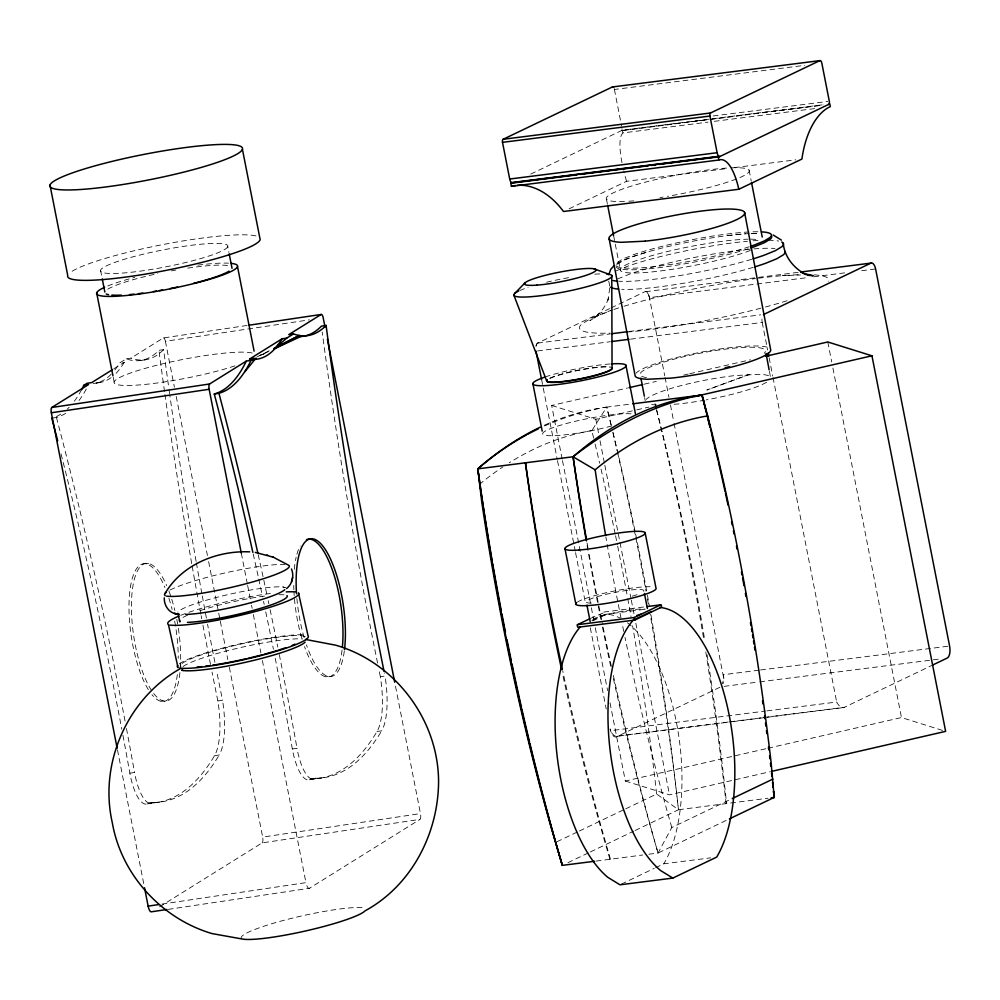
<?xml version="1.0" encoding="UTF-8"?>
<svg xmlns="http://www.w3.org/2000/svg" width="1000" height="1000" viewBox="0 0 1000 1000"><rect width="100%" height="100%" fill="white"/><g stroke="black" fill="none" stroke-linecap="round" stroke-linejoin="round"><path stroke-width="0.75" stroke-dasharray="5 3.75" d="M609.775 288L607.962 300.113L609.125 296.562C606.05 306.688 599.012 315.475 589.812 320.688L598.775 315.113L595.062 316.913L610.538 310.712M180.1 666.237L180.837 664.737M648.825 854.225L658.037 853.062L671.787 827.513L730.788 799.25M591.888 620.513L604.462 614.438L604.425 612.45L591.325 618.05M593.65 438.125L591.812 430.65L606.725 407.113L631.3 404M479.288 484.575L482.7 481.712A1026.088 463.325 82.8 0 1 502.8 466.962M114.9 369.938A227.738 74.088 81.5 0 0 119.562 363.025L126.3 358.825A248.925 80.975 81.5 0 0 158.938 350.325L163.612 349.637A1631.488 530.737 81.5 0 0 168.8 387.9M113.825 368.812L124.225 362.325L119.562 363.025M126.3 358.825L130.975 358.125L163.325 337.962L247.763 325.35M616.5 264.188C626.05 257.65 637.775 255.4 648.538 251.65L649.175 251.475M617.325 264.2L623.188 260.55L633.825 256.3A80.062 10.588 -11.1 0 1 749.65 233.562M159.525 906.85L262.125 842.887L419.938 819.388A4.988 1.625 81.5 0 0 420.475 813.6L394.663 682M168.2 909.375L309.45 888.275L419.938 819.388M256.975 356.95L269.275 350.712M592.8 620.9L606.763 614.138A136.812 61.775 82.8 0 1 620.112 618.112M530.763 174.062L622.388 130.175L823.625 104.663M569.087 208.825L626.55 181.3L728.088 168.425M535.95 346.025A6.825 3.088 82.8 0 1 537.612 343.1L609.6 308.625M611.013 307.95L645.062 291.637A6.825 3.088 82.8 0 1 649.262 296.9L664.737 375.812M556.9 841.775L577.962 831.688M579.375 831.012L624.325 809.475M625.725 808.812L656.637 794.013L678.475 809.737L768.05 798.213M763.85 717.5L844.425 707.288L931.7 665.487M567.925 862.688L588.925 852.625M590.325 851.963L633.7 831.188M635.1 830.512L678.475 809.737L676.413 791.75A1482.688 658.525 82.7 0 0 650.163 614.25M596.125 861.075L642.675 855.013M613.362 675.45A1482.688 658.637 82.7 0 0 653.3 836.363L658.037 853.062L729.412 818.875M621.325 884.137L654.212 868.388M655.575 867.738L663.8 863.8L710.625 857.862M259.8 355.625L268.288 351.662M616.025 270.887L628.125 266.05A90.188 11.925 -11.1 0 1 747.463 241.25M617.6 278.938L629.7 274.088A90.188 11.925 -11.1 0 1 774.987 248.45M749.225 374.363L706.825 390.037L749.762 374.338M562.188 459.113L551.663 405.462L627.525 388.025M644.212 384.188L656.35 381.388M683.662 375.112L688.213 374.062M689.725 373.725L750.413 359.762M551.663 405.462L595.812 419.275L635.262 410.213M636.788 409.862L648.925 407.075M610.013 702.85L625.35 781.025L766.45 748.587M767.962 748.238L901.475 717.55L944.163 730.913M625.35 781.025L669.5 794.85L769.638 771.825M591.812 430.65L588.062 431.262A1026.088 463.325 82.8 0 0 509.2 462.825M163.325 337.962A4.237 1.375 81.5 0 1 165.387 341.287L309.413 319.85M140.712 360.462L145.387 359.775M260.875 354.837L263.837 354.4M93.112 383.512L97.788 382.825M100.738 382.388L96.075 383.088A227.738 74.088 81.5 0 0 111.6 373.787M52.95 418.013L56.45 417.488A288.288 93.787 81.5 0 0 67.325 412.2M146.15 563.825L148.575 563.462M161.075 701.338L163.5 700.975M325.812 676.8L328.237 676.438M122.925 735.263A1544.112 502.312 81.5 0 1 129.85 773.162A36.2 11.775 81.5 0 0 148.412 803.125A529.288 172.188 81.5 0 0 214.5 755.725A55.738 18.125 81.5 0 0 217.862 700.925L222.537 700.225A1631.488 530.737 81.5 0 1 216.713 671.413M275.225 658.288A1544.112 502.312 81.5 0 1 292.337 748.975A36.2 11.775 81.5 0 0 310.9 778.938A529.288 172.188 81.5 0 0 376.987 731.538A55.738 18.125 81.5 0 0 380.35 676.725L385.012 676.025A1631.488 530.737 81.5 0 1 384.4 673M214.5 755.725L219.175 755.025A55.738 18.125 81.5 0 0 222.537 700.225M376.987 731.538L381.662 730.837A55.738 18.125 81.5 0 0 385.012 676.025M129.85 773.162L134.525 772.475A36.2 11.775 81.5 0 0 153.088 802.425A529.288 172.188 81.5 0 0 219.175 755.025M292.337 748.975L297 748.275A36.2 11.775 81.5 0 0 315.575 778.238A529.288 172.188 81.5 0 0 381.662 730.837M148.412 803.125L153.088 802.425M310.9 778.938L315.575 778.238M146.9 803.962L151.562 803.263M154.588 802.8L159.262 802.113M309.375 779.775L314.05 779.075M317.075 778.612L321.75 777.913M262.125 842.887A4.988 1.625 81.5 0 0 262.663 837.1L420.475 813.6M161.925 904.087L305.95 882.638A7.15 2.325 81.5 0 0 309.45 888.275M614.212 88.675A3.275 1.475 82.8 0 1 614.412 89.475L804.812 65.325M713.2 115.975L827.75 101.45M621.875 130.425L708.562 119.425M710.113 119.237L823.112 104.9M819.375 105.6L621.25 130.725A2.7 1.212 82.8 0 0 621.987 128.6M621.987 162.688A71.862 16.6 68.9 0 1 622.925 132.912L708.062 122.112M714.25 121.337L816.413 108.375M734.237 167.638L795.775 159.838M798.125 272.35L644.737 291.8A7.588 3.425 82.8 0 1 649.412 297.638L807.438 277.6M813.637 276.812L844.613 272.875M861.663 270.712L875.6 268.95M537.612 343.1L610.425 333.875M629.025 331.512L760.713 314.812M537.562 350.938L610.388 341.7M630.525 339.15L762.212 322.438A6.825 3.088 82.8 0 1 762.537 316M603.837 612.05L645.525 606.763M604.462 614.438L644.538 609.35M759.013 670.188L723.388 674.712L723.737 677.362A10.25 4.625 82.8 0 1 723.238 683.425M760.562 669.987L949.587 646.025M724.087 686.363L758.175 682.038M759.725 681.838L939.45 659.05M719.825 687.25A16.575 7.488 82.8 0 1 719.212 687.6L616.438 736.825A10.25 4.625 82.8 0 1 610.8 731.45L610.138 728.938L610.487 730.713L765.425 711.062M766.963 710.875L836.688 702.025A16.575 7.488 82.8 0 0 844.425 707.288M728.225 722.025L618.225 735.975A16.575 7.488 82.8 0 1 611.05 731.762L610.487 730.713M729.775 721.825L762.312 717.7M616.938 736.312L731.587 721.775M733.138 721.575L765.675 717.45M767.225 717.25L843.138 707.625M727.575 235.613L745.512 233.775M674.087 404.288L678.637 403.938A64.55 9.887 -10.7 0 0 704.762 400.163M785.688 275.438L782.575 275.637L800.512 274.975M751.65 233.55L759.325 233.263M282.887 586.938L285.225 587.625L282.887 586.938A56.35 7.163 -12.6 0 0 224.275 595.487A56.35 7.163 -12.6 0 0 177.787 612.137M305.275 636.675L301.938 635.7A64.925 8.25 -12.6 0 0 226.3 647.575A64.925 8.25 -12.6 0 0 181.15 666.875M671.787 827.513L667.5 812.438A1338.162 604.237 82.8 0 1 625 637.413M595.112 444.113L595.85 447.1A1338.162 604.237 82.8 0 1 599.663 463.225M611.175 425.337L606.725 407.113L602.163 407.875A1175.438 552.675 66.8 0 0 543.737 426.35M827.788 341.975L831.7 361.912M832.9 368.038L901.475 717.55M749.1 170.162L751.188 180.8M762.212 322.438L767.625 349.988M769.125 357.65L772.725 376.012M773.025 377.537L836.688 702.025M622.388 130.175L622.925 132.912M665.05 377.337L668.95 397.275M670.462 404.938L673.763 421.8M674.062 423.325L723.637 677.837A16.575 7.488 82.8 0 1 722.325 683.713M606.438 199.137L607.337 203.7M613.6 235.625L620.462 270.575M608.763 281.112L609.812 286.462A90.188 11.925 -11.1 0 1 609.888 284.337M595.812 419.275L598.525 433.075M600.025 440.737L604.538 463.738M604.837 465.262L631 598.638M631.3 600.163L634.312 615.5M635.812 623.162L669.5 794.85M562.487 460.637L591.062 606.275M591.362 607.8L593.763 620.062M595.275 627.737L607.6 690.588M541.575 379.462L557.212 459.175M557.513 460.7L575.262 551.138M575.562 552.675L585.487 603.25M590.288 627.775L606.237 709.013M227.763 246.588A64.862 8.575 -11.1 0 1 129.8 272.413A64.862 8.575 -11.1 0 1 134.95 256.3A64.862 8.575 -11.1 0 1 227.763 246.588L228.9 252.387M241.312 553.212L247.325 583.862M247.625 585.388L251.238 603.775M251.537 605.312L252.138 608.375M253.337 614.5L260.863 652.812M262.362 660.475L305.95 882.638M165.387 341.287L174.4 387.2M176.2 396.388L207.425 555.525M208.625 561.65L220.037 619.8M220.338 621.337L227.838 659.587M229.338 667.237L262.663 837.1M100.575 270.275L102 277.525M113.25 377.388L114.138 381.912M117.475 749.85L144.225 886.225M614.412 89.475L621.575 126.037M769.425 371.388L770.562 377.362A64.55 9.887 -10.7 0 0 760.288 374.325L735.638 375.5A64.55 9.887 -10.7 0 0 646.225 399.387M644.613 397.663L645.188 400.65M656.637 794.013L654.788 777.763A1338.162 604.237 82.8 0 0 632.575 625.737M170 590.025A64.925 8.25 -12.6 0 1 226.775 572.537A64.925 8.25 -12.6 0 1 284.9 564.5M179.262 663.9A68.15 8.662 -12.6 0 1 238.25 644.225A68.15 8.662 -12.6 0 1 304.825 634.9M180.7 615.337A68.15 8.662 -12.6 0 1 273.75 593.038M241.912 938.787A64.925 8.25 -12.6 0 1 287.05 919.488A64.925 8.25 -12.6 0 1 362.7 907.625M183.038 666.575A64.925 8.25 -12.6 0 1 239.25 647.85A64.925 8.25 -12.6 0 1 302.663 638.962M183.012 617.425A56.35 7.163 -12.6 0 1 188.325 614.888M199.938 610.65A56.35 7.163 -12.6 0 1 265.613 595.938M278.975 594.763A56.35 7.163 -12.6 0 1 284.662 594.85M627.4 622.762A136.812 61.775 82.8 0 1 678.625 735.138A136.812 61.775 82.8 0 1 663.8 863.8M591.312 603.138A29.362 3.887 -11.1 0 1 612.9 592.8A29.362 3.887 -11.1 0 1 641.1 593.025M636.987 594.675A29.362 3.887 -11.1 0 1 631.388 596.45M592.938 619.113A29.362 3.887 -11.1 0 1 619.25 611.8A29.362 3.887 -11.1 0 1 645.188 609.125M577.263 602.188A40.912 5.412 -11.1 0 1 614.612 590.962A40.912 5.412 -11.1 0 1 653.825 587.087M519.788 290.525A49.975 6.612 -11.1 0 1 528.1 287.4M546.575 282.238A49.975 6.612 -11.1 0 1 571.9 277.1M594.8 274.188A49.975 6.612 -11.1 0 1 603.35 273.85M545.225 376.938A47.475 6.275 -11.1 0 1 609.788 363.988M549.85 378.162A33.375 4.412 -11.1 0 1 581.175 369.588A33.375 4.412 -11.1 0 1 610.288 366.975M611.688 425.988A47.475 6.275 -11.1 0 1 547.25 435.562A47.475 6.275 -11.1 0 1 571.413 422.238A47.475 6.275 -11.1 0 1 633.225 414.113M549.913 378.438A33.375 4.412 -11.1 0 1 581.225 369.85A33.375 4.412 -11.1 0 1 610.35 367.238M611.388 666.438A1482.688 658.637 82.7 0 1 602.2 622.638M601.587 619.612A1482.688 658.637 82.7 0 1 588.525 551.062M587.975 548A1482.688 658.637 82.7 0 1 586.888 541.875M623.763 631.462A1338.162 604.237 82.8 0 1 622.238 624.012M621.025 618.05A1338.162 604.237 82.8 0 1 605.862 536.95M658.037 853.062A1359.388 613.825 82.8 0 1 612.638 675.212M610.662 666.2A1359.388 613.825 82.8 0 1 602.425 626.925M600.887 619.35A1359.388 613.825 82.8 0 1 586.413 541.512M609.95 859.325A1255.212 566.788 82.8 0 1 562.575 674.125M544.2 425.312A1047.312 472.9 82.8 0 1 606.725 407.113A1359.388 613.825 82.8 0 1 611.125 424.837M656.562 409.925A1359.388 613.825 82.8 0 1 704.05 641.225M705.788 652A1359.388 613.825 82.8 0 1 726.1 803.7M612.938 432.25A1359.388 613.825 82.8 0 1 635.35 532.725M635.662 534.237A1359.388 613.825 82.8 0 1 647.125 593.587M647.412 595.125A1359.388 613.825 82.8 0 1 649.338 605.825M650.962 615.025A1359.388 613.825 82.8 0 1 678.475 809.737M656.625 409.888A1255.212 566.788 82.8 0 1 704.862 640.863M707.1 654.737A1255.212 566.788 82.8 0 1 726.562 803.475M610.425 859.1A1359.388 613.825 82.8 0 1 562.712 670.725M601.025 469.1A1338.162 604.237 82.8 0 1 615.25 534.225M615.55 535.712A1338.162 604.237 82.8 0 1 617.375 544.663M617.675 546.15A1338.162 604.237 82.8 0 1 627.475 597.1M627.75 598.612A1338.162 604.237 82.8 0 1 631 616.688M612.938 432.775A1482.688 658.525 82.7 0 1 617.1 450.675M617.438 452.163A1482.688 658.525 82.7 0 1 646.05 591.3M647.438 598.938A1482.688 658.525 82.7 0 1 648.538 605.062M72.175 271.25A98.125 12.975 -11.1 0 1 166.35 243.9A98.125 12.975 -11.1 0 1 257.075 236.262M107.775 289.2A64.862 8.575 -11.1 0 1 157.8 273.6M171.4 270.875A64.862 8.575 -11.1 0 1 175.912 270.05M187.763 268.125A64.862 8.575 -11.1 0 1 230.637 266.325M342.075 650.025A69.612 22.65 81.5 0 1 304.513 646.6M301.75 638.062A69.612 22.65 81.5 0 1 294.312 597.062M294.2 595.575A69.612 22.65 81.5 0 1 293.938 591.138M293.875 589.675A69.612 22.65 81.5 0 1 293.738 585.388M294.288 569.312A69.612 22.65 81.5 0 1 296.15 557.2M296.913 554.237A69.612 22.65 81.5 0 1 300.15 545.988M344.288 651.237A69.612 22.65 81.5 0 1 306.45 644.862M304.175 637.712A69.612 22.65 81.5 0 1 296.863 598.188M380.35 676.725A1631.488 530.737 81.5 0 1 379.1 670.662M377.562 663.088A1631.488 530.737 81.5 0 1 322.2 332.025M253.188 553.862A1544.112 502.312 81.5 0 1 258.425 577.575M258.738 579.062A1544.112 502.312 81.5 0 1 262.587 596.912M263.538 601.388A1544.112 502.312 81.5 0 1 264.175 604.362M265.738 611.825A1544.112 502.312 81.5 0 1 273.425 649.262M267.225 352.137A236.962 134.188 86.1 0 1 262.137 354.725M258.188 554.65A1544.112 502.312 81.5 0 1 266.938 594.725M268.212 600.688A1544.112 502.312 81.5 0 1 268.837 603.675M270.1 609.637A1544.112 502.312 81.5 0 1 277.8 647.075M279.3 654.575A1544.112 502.312 81.5 0 1 297 748.275M177.338 674.55A69.612 22.65 81.5 0 1 151.988 694.737M148.338 689.6A69.612 22.65 81.5 0 1 130.45 586.725A69.612 22.65 81.5 0 1 164.938 587.525M168.888 598.225A69.612 22.65 81.5 0 1 172.1 609.487M174.65 621.112A69.612 22.65 81.5 0 1 178.25 658.288M163.612 349.637A248.925 80.975 81.5 0 1 130.975 358.125M111.05 377.688A227.738 74.088 81.5 0 1 94.787 382.887M124.225 362.325A227.738 74.088 81.5 0 1 114.562 374.775M86.287 388.988A288.288 93.787 81.5 0 1 79.025 400.475M81.613 389.688A288.288 93.787 81.5 0 1 74.35 401.163M69.125 407.3A288.288 93.787 81.5 0 1 67.312 409.075M60.738 414.175A288.288 93.787 81.5 0 1 51.775 418.175M56.45 417.488A1544.112 502.312 81.5 0 1 125.325 722.475M126.463 728.525A1544.112 502.312 81.5 0 1 134.525 772.475M61.062 453.988A1544.112 502.312 81.5 0 1 121.788 729.212M214.9 662.288A1631.488 530.737 81.5 0 1 207.55 624.175M206.4 618.062A1631.488 530.737 81.5 0 1 202.15 595.1M201.863 593.562A1631.488 530.737 81.5 0 1 196.375 562.875M196.1 561.337A1631.488 530.737 81.5 0 1 169.825 395.262M169.625 393.787A1631.488 530.737 81.5 0 1 169 389.375M217.862 700.925A1631.488 530.737 81.5 0 1 212.037 672.1M210.525 664.5A1631.488 530.737 81.5 0 1 202.875 624.862M201.725 618.75A1631.488 530.737 81.5 0 1 201.15 615.7M200.863 614.163A1631.488 530.737 81.5 0 1 191.975 565.112M191.7 563.575A1631.488 530.737 81.5 0 1 164.737 393.013M164.537 391.538A1631.488 530.737 81.5 0 1 158.938 350.325M179.938 672.588A69.612 22.65 81.5 0 1 148.463 685.225A69.612 22.65 81.5 0 1 133.175 584.65A69.612 22.65 81.5 0 1 166.725 585.675M168.888 590.988A69.612 22.65 81.5 0 1 171.3 597.863M171.762 599.3A69.612 22.65 81.5 0 1 174.875 610.562M176.788 619.288A69.612 22.65 81.5 0 1 178.113 626.725M178.337 628.237A69.612 22.65 81.5 0 1 180.225 669.6M107.75 285.963A71.825 9.5 -11.1 0 1 134.738 277.4M197.85 265.125A71.825 9.5 -11.1 0 1 228.487 263.175M234.975 365.85A71.825 9.5 -11.1 0 1 126.487 385.475A71.825 9.5 -11.1 0 1 156.525 365.325A71.825 9.5 -11.1 0 1 253.45 353.462M656.625 404.975A64.55 9.887 -10.7 0 1 649.013 404.05M767.25 347.212A69.8 10.688 -10.7 0 0 747.788 346.112A69.8 10.688 -10.7 0 0 636.038 373.2M646.488 377.562A64.538 9.887 -10.7 0 1 664.613 361.875A64.538 9.887 -10.7 0 1 744.412 347.35A64.538 9.887 -10.7 0 1 764.2 353.237M766.525 382.25A64.55 9.887 -10.7 0 1 706.275 399.888M751.213 233.487A80.062 10.588 -11.1 0 1 758.288 233.363M753.012 240.787A90.188 11.925 -11.1 0 1 758.062 240.475M768.325 240.212A90.188 11.925 -11.1 0 1 778.65 241.062M612.587 309.9A127.8 16.9 -11.1 0 0 608.713 311.225L591.163 318.25L581.475 324.275A127.8 16.9 -11.1 0 0 609.888 333.1M613.938 309.45A127.8 16.9 -11.1 0 1 622.463 306.712M623.962 306.262A127.8 16.9 -11.1 0 1 755.575 278.575M758.375 278.212A127.8 16.9 -11.1 0 1 801.875 274.65M814.15 274.862A127.8 16.9 -11.1 0 1 828.625 281.212M757.962 231.762A80.062 10.588 -11.1 0 0 633.5 254.7L622.875 258.95L617.013 262.6A80.062 10.588 -11.1 0 0 657.487 266.25A80.062 10.588 -11.1 0 0 749.237 246.762M787.1 300.738A127.8 16.9 -11.1 0 1 762.375 307.8M760.9 308.188A127.8 16.9 -11.1 0 1 625.275 332.2M753.138 267.362A90.188 11.925 -11.1 0 1 621.75 289.325M748.188 248.8A80.062 10.588 -11.1 0 1 666.3 266.737A80.062 10.588 -11.1 0 1 616.337 267.2M751.562 259.325A90.188 11.925 -11.1 0 1 618.538 281.2M536.087 346.2A7.588 3.425 82.8 0 1 537.938 342.95M626.55 181.3A71.862 16.6 68.9 0 1 623.787 170.963M731.038 167.838A72.875 9.637 -11.1 0 1 737.7 178.475M736.375 179A72.875 9.637 -11.1 0 1 667.425 196.363M663.075 197.087A72.875 9.637 -11.1 0 1 660.05 197.575M633.825 200.863A72.875 9.637 -11.1 0 1 626.112 201.4M624.513 201.462A72.875 9.637 -11.1 0 1 629.138 186.825A72.875 9.637 -11.1 0 1 729.438 167.913M750.387 250.438A72.875 9.637 -11.1 0 1 645.212 272.512A72.875 9.637 -11.1 0 1 642.325 258.525A72.875 9.637 -11.1 0 1 748.075 239.188M750.825 239.175A72.875 9.637 -11.1 0 1 759.275 239.825M656.2 408.45A1359.388 613.825 82.8 0 0 654.712 402.55A1255.212 566.788 82.8 0 1 656.25 408.413"/><path stroke-width="1.5" d="M286.55 588.55C292.325 584.225 294.35 575.55 291.462 569M291.525 581.85L292.613 577.425M608.737 274.788L610.788 269.237L614.038 265.725M164.95 593.612C181.988 564.462 217 550.425 249.725 551.85M244.938 371.625L256.05 358.075M514.65 293.5L525.1 282.775M605.6 535.438A1338.162 604.237 82.8 0 1 597.7 486.975L595.15 469.812L598.462 467.038A1026.088 463.325 82.8 0 1 703.825 416.575L707.688 415.95L711.888 432.55A1233.988 557.2 82.8 0 1 771.125 762.675L774.188 797.438L729.412 818.875M180.438 668.538C127.5 698.425 98.763 763.275 112.287 822.638C121.25 874.675 161.525 918.7 212.05 933.587L243.25 939.188A64.925 8.25 -12.6 0 0 308.738 930.238A64.925 8.25 -12.6 0 0 365.125 910.825C411.6 885.438 438.363 833.475 438.575 781.325C438.25 719.663 394.975 662.288 335.7 645.188L305.6 639.45M81.613 389.688A288.288 93.787 81.5 0 0 83.863 385.275L87.062 383.288L91.725 382.587L112.525 369.625M117.175 748.325L51.337 412.762A4.575 1.487 81.5 0 1 51.788 407.488L88.537 384.575L83.863 385.275M51.788 407.488L209.6 383.988L246.35 361.075L251.025 360.387L254.213 358.4L249.537 359.087A227.738 74.088 81.5 0 0 282.038 338.825L286.712 338.137L293.463 333.925A248.925 80.975 81.5 0 0 326.087 325.438A1631.488 530.737 81.5 0 0 384.087 671.488M249.537 359.087L282.038 338.825M325 326.975L323.2 317.8A4.237 1.375 81.5 0 0 321.138 314.462L288.788 334.625L293.463 333.925M273.913 348.663L299.325 335.487L274.738 347.95M651.263 611.487L633.1 620.275A137.725 62.188 82.8 0 0 609.738 747.025A137.725 62.188 82.8 0 0 660.562 870.525L672.837 878.088L716.675 857.1A136.812 61.775 82.8 0 0 727.387 706.725A136.812 61.775 82.8 0 0 659.65 607.438M589.925 618.713L577.413 624.712A1.575 0.712 82.8 0 0 577.913 627.275L634.825 620.05L661.375 607.212L661.587 606.15L660.9 604.812L646.912 606.587M512.1 182.825A4.812 2.175 82.8 0 1 509.7 179.025L502.512 142.35A2.6 1.175 82.8 0 1 503.113 139.288L612.4 86.95L819.825 60.637A3.275 1.475 82.8 0 1 821.838 63.163L829.3 101.25A2.7 1.212 82.8 0 1 828.662 104.425M503.113 139.288L710.537 112.987L819.825 60.637M658.95 164.45L719.312 156.788L829.812 103.875L830.35 106.613A68.975 36.725 -88.4 0 0 801.925 159.05L738.85 189.262L563.475 211.5A67.4 46.812 69.8 0 0 517.163 185.35M933.112 664.812L947.188 658.062A10.25 4.625 82.8 0 0 949.587 646.025L875.6 268.95A7.588 3.425 82.8 0 0 870.938 263.113L763.812 314.413A6.825 3.088 82.8 0 0 763.438 314.65M577.413 624.712L634.325 617.487L660.75 604.837M732.188 798.575L772.925 779.075M273.938 349.025L302.213 335.812M629.038 387.675L642.7 384.538M765.588 356.275L827.788 341.975L871.95 355.8L945.625 731.363L771.15 771.475M694.438 396.613L871.95 355.8M249.125 325.188L321.138 314.462M326.087 325.438L321.413 326.138A248.925 80.975 81.5 0 1 300.387 336.538M51.337 412.762L209.15 389.275A4.575 1.487 81.5 0 1 209.6 383.988M252.862 552.388A1544.112 502.312 81.5 0 0 214.262 393.988L218.938 393.288A288.288 93.787 81.5 0 0 251.025 360.387M144.525 887.75L148.138 906.137L158.863 904.538M166.95 909.488L151.637 911.762A7.15 2.325 81.5 0 1 148.138 906.137M502.512 142.35L709.925 116.05A2.6 1.175 82.8 0 1 710.537 112.987M509.7 179.025L717.125 152.713A4.812 2.175 82.8 0 0 720.088 156.425M511.525 182.587L718.938 156.287M738.85 189.262A64.262 20 88 0 0 718.838 160.012L511.413 186.325L510.75 182.963L718.175 156.65A4.812 2.175 82.8 0 0 719.312 156.788M576.9 174.85L511.887 183.1A4.812 2.175 82.8 0 1 510.75 182.963M580 174.462L648.112 165.825M651.213 165.425L655.85 164.838M801.213 271.95L870.938 263.113M611.975 333.675L627.475 331.712M611.938 341.5L628.975 339.338M632.837 403.8L701.975 395.037L707.688 415.95M771.112 797.825L774.188 797.438A1255.212 566.788 82.8 0 0 773.562 791.488M594.587 861.275L562.337 865.362L551.1 827.288A1233.988 557.2 82.8 0 1 481.763 502L477.812 468.85L481.45 465.65A1175.438 552.675 66.8 0 1 502.062 449.925M672.837 878.088L619.963 884.8L607.688 877.237A137.725 62.188 82.8 0 1 556.862 753.725A137.725 62.188 82.8 0 1 580.225 626.975M807.15 275.225L813.188 275.725L804.638 273.675M255.238 552.375L273.25 557.163L289.037 565.462A64.925 8.25 -12.6 0 1 240.275 585.225A64.925 8.25 -12.6 0 1 166.6 596.15M178.062 613.987L178.95 614.25L178.062 613.987L179.825 621.9L179.562 620.037M176.925 614.062L174.462 613.362L176.475 613.9C168.762 612.888 163.938 605.237 164.288 597.837M183.212 670.525L181.875 670.125L183.212 670.525A64.925 8.25 -12.6 0 0 248.713 661.575A64.925 8.25 -12.6 0 0 305.1 642.163M266.913 554.963L267.613 555.2M272.375 556.85L273.25 557.163M593.95 268.788L609.138 274.3M773.188 235.012L781.425 240.113M800.575 271.95L806.025 274.575C794.075 268.6 784.45 256.887 783.263 243.287M595.15 469.812L573.062 456.775L477.812 468.85L480.538 488.162A1367.388 626.287 82.9 0 0 492.4 561.987M513.95 295.387L546.737 381.05M706.275 412.013L701.975 395.037L697.85 395.75A1175.438 476.413 -81.8 0 0 577.15 453.587L573.062 456.775L575.913 475.788A1482.688 658.637 82.7 0 0 586.613 540.337M751.488 182.325L762.225 237.037M768.225 353.05L768.825 356.112M718.175 156.65L718.838 160.012M709.925 116.05L717.125 152.713M607.638 205.225L613.6 235.625M625.913 365.25L635.425 413.75M645.113 532.675L655.987 588.075A40.912 5.412 -11.1 0 1 613.763 602.137A40.912 5.412 -11.1 0 1 576.462 602.8M644.438 593.475L647.375 608.475M586.95 605.15L590.188 621.65M536.013 351.125L541.575 379.462M532.975 384.125L542.2 431.112M565.025 548.95L575.9 604.35M327.413 339.225L394.663 682M242.425 149.262A98.125 12.975 -11.1 0 1 94.213 188.325A98.125 12.975 -11.1 0 1 102 163.95A98.125 12.975 -11.1 0 1 242.425 149.262L260.163 239.662A98.125 12.975 -11.1 0 1 159.462 271.65A98.125 12.975 -11.1 0 1 67.737 275.5L50 185.087M237.525 266.65L254.112 351.163M229.188 253.837L232.037 268.325M209.15 389.275L241.312 553.212M102.275 278.975L104.838 292.013M96.675 292.875L112.963 375.875M744.6 212.438L770.588 349.387A69.8 10.688 -10.7 0 1 671.188 378.113L647.275 379.25A69.8 10.688 -10.7 0 1 635.212 376.188L609.225 239.237M766.025 353.45L769.137 369.9M640.925 378.225L644.338 396.163M772.55 782.288L773.037 786.838M773.538 791.375L774.188 797.438M611.775 275.512L612.05 367.788A33.375 4.412 -11.1 0 1 577.612 379.25A33.375 4.412 -11.1 0 1 547.2 379.787M295 644.188A64.925 8.25 -12.6 0 1 292.262 645.312M285.8 647.7A64.925 8.25 -12.6 0 1 278.712 650.037M277.35 650.462A64.925 8.25 -12.6 0 1 264.1 654.287M262.7 654.663A64.925 8.25 -12.6 0 1 247.987 658.325M246.488 658.675A64.925 8.25 -12.6 0 1 212.65 665.175M209.737 665.6A64.925 8.25 -12.6 0 1 205.525 666.175M201.575 666.637A64.925 8.25 -12.6 0 1 196.975 667.087M179.55 668.062A68.15 8.662 -12.6 0 0 256.875 656.6A68.15 8.662 -12.6 0 0 308.062 635.85L298.45 592.863A68.15 8.662 -12.6 0 1 247.275 613.612A68.15 8.662 -12.6 0 1 169.938 625.075M284.738 589.65A56.35 7.163 -12.6 0 1 242.9 604.775A56.35 7.163 -12.6 0 1 185.712 614.462M165.263 595.75A64.925 8.25 -12.6 0 1 166.412 592.2M179.037 616.025A68.15 8.662 -12.6 0 0 168.438 624.625L178.038 667.625A68.15 8.662 -12.6 0 1 177.725 665.375M286.25 591.9A68.15 8.662 -12.6 0 1 295.212 591.912M286.988 595.525A56.35 7.163 -12.6 0 1 251.55 610.9A56.35 7.163 -12.6 0 1 187.475 622.362M640.812 614.175A29.362 3.887 -11.1 0 1 636.725 615.5M634.825 620.05A1.575 0.712 82.8 0 1 634.325 617.487M611.287 363.888A47.475 6.275 -11.1 0 1 613.938 372.35A47.475 6.275 -11.1 0 1 548.6 385.425A47.475 6.275 -11.1 0 1 544.075 377.337M612.112 368.05A33.375 4.412 -11.1 0 1 577.663 379.525A33.375 4.412 -11.1 0 1 547.25 380.062M606.613 273.975A49.975 6.612 -11.1 0 1 563.413 292.087A49.975 6.612 -11.1 0 1 518.625 291.062M710.175 427.463A1255.212 566.788 82.8 0 0 701.975 395.037A1047.312 472.9 82.8 0 0 573.062 456.775A1359.388 613.825 82.8 0 0 586.15 539.975M710.537 428.95A1255.212 566.788 82.8 0 1 711.988 434.875M712.7 437.837A1255.212 566.788 82.8 0 1 718 460.175M718.337 461.675A1255.212 566.788 82.8 0 1 725.1 491.65M725.438 493.15A1255.212 566.788 82.8 0 1 728.037 505.2M731.538 521.812A1255.212 566.788 82.8 0 1 732.163 524.837M733.413 530.9A1255.212 566.788 82.8 0 1 734.025 533.938M736.45 546.075A1255.212 566.788 82.8 0 1 737.05 549.125M741.45 571.975A1255.212 566.788 82.8 0 1 742.013 575.025M742.588 578.088A1255.212 566.788 82.8 0 1 743.988 585.725M745.375 593.375A1255.212 566.788 82.8 0 1 745.925 596.438M750.438 622.525A1255.212 566.788 82.8 0 1 750.962 625.6M751.475 628.675A1255.212 566.788 82.8 0 1 751.975 631.75M752.487 634.825A1255.212 566.788 82.8 0 1 752.987 637.913M753.487 640.987A1255.212 566.788 82.8 0 1 753.988 644.062M754.475 647.15A1255.212 566.788 82.8 0 1 754.963 650.238M762.487 700.95A1255.212 566.788 82.8 0 1 762.9 703.913M764.513 715.775A1255.212 566.788 82.8 0 1 764.912 718.737M765.487 723.188A1255.212 566.788 82.8 0 1 765.875 726.15M766.45 730.6A1255.212 566.788 82.8 0 1 766.825 733.575M768.487 746.925A1255.212 566.788 82.8 0 1 768.85 749.9M769.562 755.837A1255.212 566.788 82.8 0 1 769.912 758.8M770.438 763.263A1255.212 566.788 82.8 0 1 770.775 766.237M772.613 782.575A1255.212 566.788 82.8 0 1 773.088 787.038M706.637 413.425A1367.388 626.388 82.8 0 1 709.887 426.75M711.675 434.175A1367.388 626.388 82.8 0 1 713.787 443.1M714.488 446.087A1367.388 626.388 82.8 0 1 715.188 449.062M771.5 773.062A1367.388 626.388 82.8 0 1 771.862 776.162M561.6 669.613A1255.212 566.788 82.8 0 1 525.438 462.812A1359.388 613.825 82.8 0 0 562.388 669.225M529.85 743.2A1367.388 626.287 82.9 0 0 557.45 848.575L562.337 865.362A1255.212 566.788 82.8 0 1 477.812 468.85A1047.312 472.9 82.8 0 1 540.15 427.212M529.5 741.725A1367.388 626.287 82.9 0 1 521.825 708.95M521.487 707.45A1367.388 626.287 82.9 0 1 513.888 672.925M513.562 671.425A1367.388 626.287 82.9 0 1 511.962 663.888M511.325 660.875A1367.388 626.287 82.9 0 1 506.975 639.7M505.462 632.125A1367.388 626.287 82.9 0 1 501.9 613.888M501.312 610.85A1367.388 626.287 82.9 0 1 492.663 563.513M503.312 449.075A1175.438 552.675 66.8 0 1 526.375 434.975M527.688 434.263A1175.438 552.675 66.8 0 1 538.325 428.862M229.1 271.137A64.862 8.575 -11.1 0 1 211.3 278.375M210.075 278.762A64.862 8.575 -11.1 0 1 193.575 283.363M177.575 287.062A64.862 8.575 -11.1 0 1 170 288.612M162.463 290.025A64.862 8.575 -11.1 0 1 159.45 290.55M156.438 291.062A64.862 8.575 -11.1 0 1 153.463 291.55M142.887 293.1A64.862 8.575 -11.1 0 1 138.363 293.663M134.062 294.15A64.862 8.575 -11.1 0 1 129.537 294.587M121.363 295.125A64.862 8.575 -11.1 0 1 111.875 295.075M108.55 294.675A64.862 8.575 -11.1 0 1 106.237 294.012M306.45 539.637A69.612 22.65 81.5 0 1 333.088 572.087A69.612 22.65 81.5 0 1 342.413 646.787M296.525 593.725A69.612 22.65 81.5 0 1 321.962 545A69.612 22.65 81.5 0 1 344.487 649.663M246.35 361.075A288.288 93.787 81.5 0 1 214.262 393.988M254.213 358.4A245.438 12.425 81.5 0 1 252.35 359.5M286.712 338.137A236.962 134.188 86.1 0 1 277.162 345.85M218.938 393.288A1544.112 502.312 81.5 0 1 257.863 553.175M51.775 418.175A1544.112 502.312 81.5 0 1 57.675 440.75M231.337 263.4A71.825 9.5 -11.1 0 1 165.037 289.825A71.825 9.5 -11.1 0 1 104.663 287.288M729.625 366.637A64.538 9.887 -10.7 0 1 725.05 367.8M761.538 231.875A80.062 10.588 -11.1 0 1 769.975 237.537L764.188 241.025L754.325 245.037A80.062 10.588 -11.1 0 1 750.562 246.325M754.638 266.9A90.188 11.925 -11.1 0 0 765.612 263.3L776.85 258.738L783.438 254.762A90.188 11.925 -11.1 0 0 784.837 251.325M618.587 289.125A90.188 11.925 -11.1 0 1 610.475 287.125M781.7 242.013A90.188 11.925 -11.1 0 1 781.85 246.725L775.275 250.7L764.038 255.263A90.188 11.925 -11.1 0 1 753.062 258.863M771.538 236.088A80.062 10.588 -11.1 0 1 770.288 239.137L764.5 242.625L754.638 246.637A80.062 10.588 -11.1 0 1 750.875 247.925M617.013 281.087A90.188 11.925 -11.1 0 1 613.15 280.587M511.413 186.325A67.4 46.812 69.8 0 1 515.7 185.5M612.4 86.95A3.275 1.475 82.8 0 1 613.575 87.413M645.212 241.163L621.287 242.3A69.8 10.688 -10.7 0 1 631.362 226.188A69.8 10.688 -10.7 0 1 721.812 209.163A69.8 10.688 -10.7 0 1 732.8 221.363A69.8 10.688 -10.7 0 1 645.212 241.163M578.925 550.025A40.912 5.412 -11.1 0 0 644.55 534.225A40.912 5.412 -11.1 0 0 591.737 538.175A40.912 5.412 -11.1 0 0 578.925 550.025M536.975 285.125A36.413 4.812 -11.1 0 0 595.375 271.05A36.413 4.812 -11.1 0 0 548.375 274.575A36.413 4.812 -11.1 0 0 536.975 285.125"/></g></svg>
